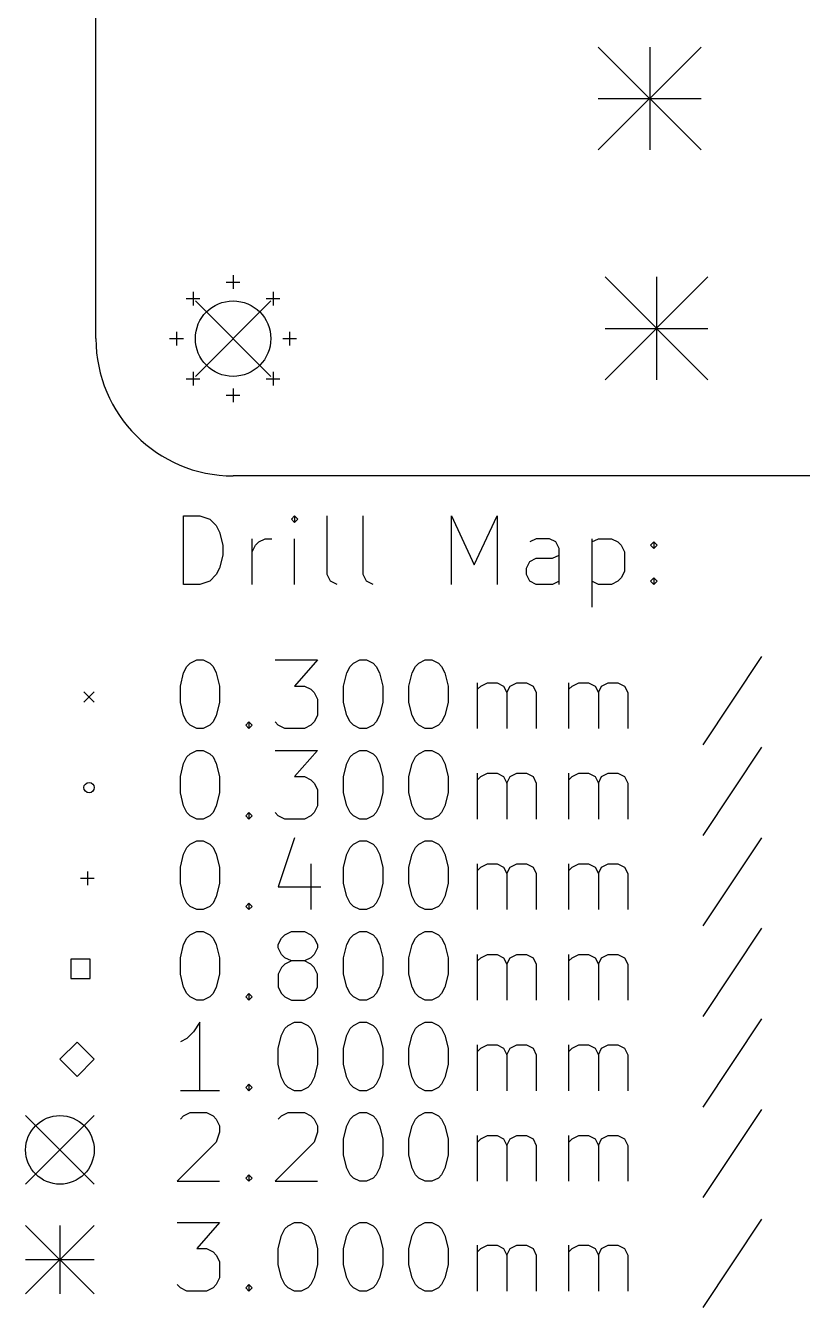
# Model space of a CAD drawing. Extents: x 33.4 to 125.5, y -108.3 to -33.7.
# Drawn here: x 33.4 to 56.05, y -107.98 to -70.61 of the extents above; entities that cross this region are included whole.
import ezdxf

# ---------------------------------------------------------------- set-up
doc = ezdxf.new("R2010")
doc.units = 0
doc.layers.add('BLACK', color=7, linetype='CONTINUOUS')

msp = doc.modelspace()

# ---------------------------------------------------------------- linework, layer by layer
at = {"layer": 'BLACK', "linetype": 'CONTINUOUS'}
for p, q in [((35.45, -79.7353), (35.45, -37.7353)), ((50.1, -71.2353), (53.1, -74.2353)), ((53.1, -71.2353), (50.1, -74.2353)), ((51.6, -71.2353), (51.6, -74.2353)), ((50.1, -72.7353), (53.1, -72.7353)), ((39.25, -78.0853), (39.65, -78.0853)), ((39.45, -77.8853), (39.45, -78.2853)), ((50.3, -77.9353), (53.3, -80.9353)), ((53.3, -77.9353), (50.3, -80.9353)), ((51.8, -77.9353), (51.8, -80.9353)), ((38.2833, -78.3686), (38.2833, -78.7686)), ((40.6167, -78.3686), (40.6167, -78.7686)), ((38.0833, -78.5686), (38.4833, -78.5686)), ((38.35, -78.6353), (40.55, -80.8353)), ((40.55, -78.6353), (38.35, -80.8353)), ((40.4167, -78.5686), (40.8167, -78.5686)), ((37.8, -79.5353), (37.8, -79.9353)), ((41.1, -79.5353), (41.1, -79.9353)), ((50.3, -79.4353), (53.3, -79.4353)), ((37.6, -79.7353), (38, -79.7353)), ((40.9, -79.7353), (41.3, -79.7353)), ((38.2833, -80.7021), (38.2833, -81.1021)), ((40.6167, -80.7021), (40.6167, -81.1021)), ((38.0833, -80.9021), (38.4833, -80.9021)), ((40.4167, -80.9021), (40.8167, -80.9021)), ((39.25, -81.3853), (39.65, -81.3853)), ((39.45, -81.1853), (39.45, -81.5853)), ((121.45, -83.7353), (39.45, -83.7353)), ((38.0078, -86.9002), (38.0078, -84.9002)), ((38.0078, -84.9002), (38.484, -84.9002)), ((38.484, -84.9002), (38.7697, -84.9954)), ((38.7697, -84.9954), (38.9601, -85.1859)), ((38.9601, -85.1859), (39.0554, -85.3764)), ((41.2459, -84.9002), (41.1506, -84.9954)), ((41.1506, -84.9954), (41.2459, -85.0906)), ((41.3411, -84.9954), (41.2459, -84.9002)), ((41.2459, -84.9002), (41.2459, -85.0906)), ((41.2459, -85.0906), (41.3411, -84.9954)), ((42.1982, -86.6145), (42.1982, -84.9002)), ((43.2459, -86.6145), (43.2459, -84.9002)), ((45.8173, -86.9002), (45.8173, -84.9002)), ((45.8173, -84.9002), (46.484, -86.3287)), ((46.484, -86.3287), (47.1506, -84.9002)), ((47.1506, -84.9002), (47.1506, -86.9002)), ((39.0554, -85.3764), (39.1506, -85.7573)), ((40.0078, -86.9002), (40.0078, -85.5668)), ((40.1982, -85.6621), (40.3887, -85.5668)), ((40.3887, -85.5668), (40.5792, -85.5668)), ((41.2459, -86.9002), (41.2459, -85.5668)), ((48.2935, -85.5668), (48.103, -85.6621)), ((48.6744, -85.5668), (48.2935, -85.5668)), ((48.8649, -85.6621), (48.6744, -85.5668)), ((49.9125, -85.5668), (49.9125, -87.5668)), ((49.9125, -85.6621), (50.103, -85.5668)), ((50.103, -85.5668), (50.484, -85.5668)), ((50.484, -85.5668), (50.6744, -85.6621)), ((39.1506, -85.7573), (39.1506, -86.043)), ((40.0078, -85.9478), (40.103, -85.7573)), ((40.103, -85.7573), (40.1982, -85.6621)), ((48.9601, -85.8525), (48.8649, -85.6621)), ((48.9601, -86.9002), (48.9601, -85.8525)), ((50.6744, -85.6621), (50.7697, -85.7573)), ((50.7697, -85.7573), (50.8649, -85.9478)), ((51.6268, -85.7573), (51.7221, -85.6621)), ((51.7221, -85.8525), (51.6268, -85.7573)), ((51.7221, -85.6621), (51.8173, -85.7573)), ((51.7221, -85.6621), (51.7221, -85.8525)), ((51.8173, -85.7573), (51.7221, -85.8525)), ((39.1506, -86.043), (39.0554, -86.424)), ((48.0078, -86.424), (48.103, -86.2335)), ((48.103, -86.2335), (48.2935, -86.1383)), ((48.2935, -86.1383), (48.7697, -86.1383)), ((48.7697, -86.1383), (48.9601, -86.043)), ((50.8649, -85.9478), (50.8649, -86.5192)), ((38.9601, -86.6145), (38.7697, -86.8049)), ((39.0554, -86.424), (38.9601, -86.6145)), ((42.2935, -86.8049), (42.1982, -86.6145)), ((43.3411, -86.8049), (43.2459, -86.6145)), ((48.0078, -86.6145), (48.0078, -86.424)), ((48.103, -86.8049), (48.0078, -86.6145)), ((50.8649, -86.5192), (50.7697, -86.7097)), ((38.484, -86.9002), (38.0078, -86.9002)), ((38.7697, -86.8049), (38.484, -86.9002)), ((42.484, -86.9002), (42.2935, -86.8049)), ((43.5316, -86.9002), (43.3411, -86.8049)), ((48.2935, -86.9002), (48.103, -86.8049)), ((48.7697, -86.9002), (48.2935, -86.9002)), ((48.9601, -86.8049), (48.7697, -86.9002)), ((50.103, -86.9002), (49.9125, -86.8049)), ((50.484, -86.9002), (50.103, -86.9002)), ((50.6744, -86.8049), (50.484, -86.9002)), ((50.7697, -86.7097), (50.6744, -86.8049)), ((51.6268, -86.8049), (51.7221, -86.7097)), ((51.7221, -86.9002), (51.6268, -86.8049)), ((51.7221, -86.7097), (51.8173, -86.8049)), ((51.7221, -86.7097), (51.7221, -86.9002)), ((51.8173, -86.8049), (51.7221, -86.9002)), ((38.0078, -89.4811), (38.103, -89.2906)), ((38.103, -89.2906), (38.1982, -89.1954)), ((38.1982, -89.1954), (38.3887, -89.1002)), ((38.3887, -89.1002), (38.5792, -89.1002)), ((38.5792, -89.1002), (38.7697, -89.1954)), ((38.7697, -89.1954), (38.8649, -89.2906)), ((38.8649, -89.2906), (38.9601, -89.4811)), ((40.6744, -89.1002), (41.9125, -89.1002)), ((41.9125, -89.1002), (41.2459, -89.8621)), ((42.7697, -89.4811), (42.8649, -89.2906)), ((42.8649, -89.2906), (42.9601, -89.1954)), ((42.9601, -89.1954), (43.1506, -89.1002)), ((43.1506, -89.1002), (43.3411, -89.1002)), ((43.3411, -89.1002), (43.5316, -89.1954)), ((43.5316, -89.1954), (43.6268, -89.2906)), ((43.6268, -89.2906), (43.7221, -89.4811)), ((44.6744, -89.4811), (44.7697, -89.2906)), ((44.7697, -89.2906), (44.8649, -89.1954)), ((44.8649, -89.1954), (45.0554, -89.1002)), ((45.0554, -89.1002), (45.2459, -89.1002)), ((45.2459, -89.1002), (45.4363, -89.1954)), ((45.4363, -89.1954), (45.5316, -89.2906)), ((45.5316, -89.2906), (45.6268, -89.4811)), ((54.8649, -89.0049), (53.1506, -91.5764)), ((37.9125, -89.8621), (38.0078, -89.4811)), ((38.9601, -89.4811), (39.0554, -89.8621)), ((42.6744, -89.8621), (42.7697, -89.4811)), ((43.7221, -89.4811), (43.8173, -89.8621)), ((44.5792, -89.8621), (44.6744, -89.4811)), ((45.6268, -89.4811), (45.7221, -89.8621)), ((35.1, -90.0353), (35.4, -90.3353)), ((35.4, -90.0353), (35.1, -90.3353)), ((37.9125, -90.3383), (37.9125, -89.8621)), ((39.0554, -89.8621), (39.0554, -90.3383)), ((41.2459, -89.8621), (41.5316, -89.8621)), ((41.5316, -89.8621), (41.7221, -89.9573)), ((41.7221, -89.9573), (41.8173, -90.0525)), ((42.6744, -90.3383), (42.6744, -89.8621)), ((43.8173, -89.8621), (43.8173, -90.3383)), ((44.5792, -90.3383), (44.5792, -89.8621)), ((45.7221, -89.8621), (45.7221, -90.3383)), ((46.5792, -91.1002), (46.5792, -89.7668)), ((46.5792, -89.9573), (46.6744, -89.8621)), ((46.6744, -89.8621), (46.8649, -89.7668)), ((46.8649, -89.7668), (47.1506, -89.7668)), ((47.1506, -89.7668), (47.3411, -89.8621)), ((47.3411, -89.8621), (47.4363, -90.0525)), ((47.4363, -90.0525), (47.5316, -89.8621)), ((47.5316, -89.8621), (47.7221, -89.7668)), ((47.7221, -89.7668), (48.0078, -89.7668)), ((48.0078, -89.7668), (48.1982, -89.8621)), ((48.1982, -89.8621), (48.2935, -90.0525)), ((49.2459, -91.1002), (49.2459, -89.7668)), ((49.2459, -89.9573), (49.3411, -89.8621)), ((49.3411, -89.8621), (49.5316, -89.7668)), ((49.5316, -89.7668), (49.8173, -89.7668)), ((49.8173, -89.7668), (50.0078, -89.8621)), ((50.0078, -89.8621), (50.103, -90.0525)), ((50.103, -90.0525), (50.1982, -89.8621)), ((50.1982, -89.8621), (50.3887, -89.7668)), ((50.3887, -89.7668), (50.6744, -89.7668)), ((50.6744, -89.7668), (50.8649, -89.8621)), ((50.8649, -89.8621), (50.9601, -90.0525)), ((38.0078, -90.7192), (37.9125, -90.3383)), ((39.0554, -90.3383), (38.9601, -90.7192)), ((41.8173, -90.0525), (41.9125, -90.243)), ((41.9125, -90.243), (41.9125, -90.7192)), ((42.7697, -90.7192), (42.6744, -90.3383)), ((43.8173, -90.3383), (43.7221, -90.7192)), ((44.6744, -90.7192), (44.5792, -90.3383)), ((45.7221, -90.3383), (45.6268, -90.7192)), ((47.4363, -90.0525), (47.4363, -91.1002)), ((48.2935, -90.0525), (48.2935, -91.1002)), ((50.103, -90.0525), (50.103, -91.1002)), ((50.9601, -90.0525), (50.9601, -91.1002)), ((38.103, -90.9097), (38.0078, -90.7192)), ((38.9601, -90.7192), (38.8649, -90.9097)), ((41.9125, -90.7192), (41.8173, -90.9097)), ((42.8649, -90.9097), (42.7697, -90.7192)), ((43.7221, -90.7192), (43.6268, -90.9097)), ((44.7697, -90.9097), (44.6744, -90.7192)), ((45.6268, -90.7192), (45.5316, -90.9097)), ((38.1982, -91.0049), (38.103, -90.9097)), ((38.3887, -91.1002), (38.1982, -91.0049)), ((38.5792, -91.1002), (38.3887, -91.1002)), ((38.7697, -91.0049), (38.5792, -91.1002)), ((38.8649, -90.9097), (38.7697, -91.0049)), ((39.8173, -91.0049), (39.9125, -90.9097)), ((39.9125, -91.1002), (39.8173, -91.0049)), ((39.9125, -90.9097), (40.0078, -91.0049)), ((39.9125, -90.9097), (39.9125, -91.1002)), ((40.0078, -91.0049), (39.9125, -91.1002)), ((40.7697, -91.0049), (40.6744, -90.9097)), ((40.9601, -91.1002), (40.7697, -91.0049)), ((41.5316, -91.1002), (40.9601, -91.1002)), ((41.7221, -91.0049), (41.5316, -91.1002)), ((41.8173, -90.9097), (41.7221, -91.0049)), ((42.9601, -91.0049), (42.8649, -90.9097)), ((43.1506, -91.1002), (42.9601, -91.0049)), ((43.3411, -91.1002), (43.1506, -91.1002)), ((43.5316, -91.0049), (43.3411, -91.1002)), ((43.6268, -90.9097), (43.5316, -91.0049)), ((44.8649, -91.0049), (44.7697, -90.9097)), ((45.0554, -91.1002), (44.8649, -91.0049)), ((45.2459, -91.1002), (45.0554, -91.1002)), ((45.4363, -91.0049), (45.2459, -91.1002)), ((45.5316, -90.9097), (45.4363, -91.0049)), ((38.103, -91.9306), (38.1982, -91.8354)), ((38.1982, -91.8354), (38.3887, -91.7402)), ((38.3887, -91.7402), (38.5792, -91.7402)), ((38.5792, -91.7402), (38.7697, -91.8354)), ((38.7697, -91.8354), (38.8649, -91.9306)), ((40.6744, -91.7402), (41.9125, -91.7402)), ((41.9125, -91.7402), (41.2459, -92.5021)), ((42.8649, -91.9306), (42.9601, -91.8354)), ((42.9601, -91.8354), (43.1506, -91.7402)), ((43.1506, -91.7402), (43.3411, -91.7402)), ((43.3411, -91.7402), (43.5316, -91.8354)), ((43.5316, -91.8354), (43.6268, -91.9306)), ((44.7697, -91.9306), (44.8649, -91.8354)), ((44.8649, -91.8354), (45.0554, -91.7402)), ((45.0554, -91.7402), (45.2459, -91.7402)), ((45.2459, -91.7402), (45.4363, -91.8354)), ((45.4363, -91.8354), (45.5316, -91.9306)), ((54.8649, -91.6449), (53.1506, -94.2164)), ((37.9125, -92.5021), (38.0078, -92.1211)), ((38.0078, -92.1211), (38.103, -91.9306)), ((38.8649, -91.9306), (38.9601, -92.1211)), ((38.9601, -92.1211), (39.0554, -92.5021)), ((42.6744, -92.5021), (42.7697, -92.1211)), ((42.7697, -92.1211), (42.8649, -91.9306)), ((43.6268, -91.9306), (43.7221, -92.1211)), ((43.7221, -92.1211), (43.8173, -92.5021)), ((44.5792, -92.5021), (44.6744, -92.1211)), ((44.6744, -92.1211), (44.7697, -91.9306)), ((45.5316, -91.9306), (45.6268, -92.1211)), ((45.6268, -92.1211), (45.7221, -92.5021)), ((37.9125, -92.9783), (37.9125, -92.5021)), ((39.0554, -92.5021), (39.0554, -92.9783)), ((41.2459, -92.5021), (41.5316, -92.5021)), ((41.5316, -92.5021), (41.7221, -92.5973)), ((41.7221, -92.5973), (41.8173, -92.6925)), ((42.6744, -92.9783), (42.6744, -92.5021)), ((43.8173, -92.5021), (43.8173, -92.9783)), ((44.5792, -92.9783), (44.5792, -92.5021)), ((45.7221, -92.5021), (45.7221, -92.9783)), ((46.5792, -93.7402), (46.5792, -92.4068)), ((46.5792, -92.5973), (46.6744, -92.5021)), ((46.6744, -92.5021), (46.8649, -92.4068)), ((46.8649, -92.4068), (47.1506, -92.4068)), ((47.1506, -92.4068), (47.3411, -92.5021)), ((47.3411, -92.5021), (47.4363, -92.6925)), ((47.4363, -92.6925), (47.5316, -92.5021)), ((47.5316, -92.5021), (47.7221, -92.4068)), ((47.7221, -92.4068), (48.0078, -92.4068)), ((48.0078, -92.4068), (48.1982, -92.5021)), ((48.1982, -92.5021), (48.2935, -92.6925)), ((49.2459, -93.7402), (49.2459, -92.4068)), ((49.2459, -92.5973), (49.3411, -92.5021)), ((49.3411, -92.5021), (49.5316, -92.4068)), ((49.5316, -92.4068), (49.8173, -92.4068)), ((49.8173, -92.4068), (50.0078, -92.5021)), ((50.0078, -92.5021), (50.103, -92.6925)), ((50.103, -92.6925), (50.1982, -92.5021)), ((50.1982, -92.5021), (50.3887, -92.4068)), ((50.3887, -92.4068), (50.6744, -92.4068)), ((50.6744, -92.4068), (50.8649, -92.5021)), ((50.8649, -92.5021), (50.9601, -92.6925)), ((38.0078, -93.3592), (37.9125, -92.9783)), ((39.0554, -92.9783), (38.9601, -93.3592)), ((41.8173, -92.6925), (41.9125, -92.883)), ((41.9125, -92.883), (41.9125, -93.3592)), ((42.7697, -93.3592), (42.6744, -92.9783)), ((43.8173, -92.9783), (43.7221, -93.3592)), ((44.6744, -93.3592), (44.5792, -92.9783)), ((45.7221, -92.9783), (45.6268, -93.3592)), ((47.4363, -92.6925), (47.4363, -93.7402)), ((48.2935, -92.6925), (48.2935, -93.7402)), ((50.103, -92.6925), (50.103, -93.7402)), ((50.9601, -92.6925), (50.9601, -93.7402)), ((38.103, -93.5497), (38.0078, -93.3592)), ((38.9601, -93.3592), (38.8649, -93.5497)), ((41.9125, -93.3592), (41.8173, -93.5497)), ((42.8649, -93.5497), (42.7697, -93.3592)), ((43.7221, -93.3592), (43.6268, -93.5497)), ((44.7697, -93.5497), (44.6744, -93.3592)), ((45.6268, -93.3592), (45.5316, -93.5497)), ((38.1982, -93.6449), (38.103, -93.5497)), ((38.3887, -93.7402), (38.1982, -93.6449)), ((38.5792, -93.7402), (38.3887, -93.7402)), ((38.7697, -93.6449), (38.5792, -93.7402)), ((38.8649, -93.5497), (38.7697, -93.6449)), ((39.8173, -93.6449), (39.9125, -93.5497)), ((39.9125, -93.7402), (39.8173, -93.6449)), ((39.9125, -93.5497), (40.0078, -93.6449)), ((39.9125, -93.5497), (39.9125, -93.7402)), ((40.0078, -93.6449), (39.9125, -93.7402)), ((40.7697, -93.6449), (40.6744, -93.5497)), ((40.9601, -93.7402), (40.7697, -93.6449)), ((41.5316, -93.7402), (40.9601, -93.7402)), ((41.7221, -93.6449), (41.5316, -93.7402)), ((41.8173, -93.5497), (41.7221, -93.6449)), ((42.9601, -93.6449), (42.8649, -93.5497)), ((43.1506, -93.7402), (42.9601, -93.6449)), ((43.3411, -93.7402), (43.1506, -93.7402)), ((43.5316, -93.6449), (43.3411, -93.7402)), ((43.6268, -93.5497), (43.5316, -93.6449)), ((44.8649, -93.6449), (44.7697, -93.5497)), ((45.0554, -93.7402), (44.8649, -93.6449)), ((45.2459, -93.7402), (45.0554, -93.7402)), ((45.4363, -93.6449), (45.2459, -93.7402)), ((45.5316, -93.5497), (45.4363, -93.6449)), ((38.103, -94.5706), (38.1982, -94.4754)), ((38.1982, -94.4754), (38.3887, -94.3802)), ((38.3887, -94.3802), (38.5792, -94.3802)), ((38.5792, -94.3802), (38.7697, -94.4754)), ((38.7697, -94.4754), (38.8649, -94.5706)), ((41.2459, -94.2849), (40.7697, -95.7135)), ((42.8649, -94.5706), (42.9601, -94.4754)), ((42.9601, -94.4754), (43.1506, -94.3802)), ((43.1506, -94.3802), (43.3411, -94.3802)), ((43.3411, -94.3802), (43.5316, -94.4754)), ((43.5316, -94.4754), (43.6268, -94.5706)), ((44.7697, -94.5706), (44.8649, -94.4754)), ((44.8649, -94.4754), (45.0554, -94.3802)), ((45.0554, -94.3802), (45.2459, -94.3802)), ((45.2459, -94.3802), (45.4363, -94.4754)), ((45.4363, -94.4754), (45.5316, -94.5706)), ((54.8649, -94.2849), (53.1506, -96.8564)), ((37.9125, -95.1421), (38.0078, -94.7611)), ((38.0078, -94.7611), (38.103, -94.5706)), ((38.8649, -94.5706), (38.9601, -94.7611)), ((38.9601, -94.7611), (39.0554, -95.1421)), ((42.6744, -95.1421), (42.7697, -94.7611)), ((42.7697, -94.7611), (42.8649, -94.5706)), ((43.6268, -94.5706), (43.7221, -94.7611)), ((43.7221, -94.7611), (43.8173, -95.1421)), ((44.5792, -95.1421), (44.6744, -94.7611)), ((44.6744, -94.7611), (44.7697, -94.5706)), ((45.5316, -94.5706), (45.6268, -94.7611)), ((45.6268, -94.7611), (45.7221, -95.1421)), ((35.2, -95.2653), (35.2, -95.6653)), ((37.9125, -95.6183), (37.9125, -95.1421)), ((39.0554, -95.1421), (39.0554, -95.6183)), ((41.7221, -95.0468), (41.7221, -96.3802)), ((42.6744, -95.6183), (42.6744, -95.1421)), ((43.8173, -95.1421), (43.8173, -95.6183)), ((44.5792, -95.6183), (44.5792, -95.1421)), ((45.7221, -95.1421), (45.7221, -95.6183)), ((46.5792, -96.3802), (46.5792, -95.0468)), ((46.5792, -95.2373), (46.6744, -95.1421)), ((46.6744, -95.1421), (46.8649, -95.0468)), ((46.8649, -95.0468), (47.1506, -95.0468)), ((47.1506, -95.0468), (47.3411, -95.1421)), ((47.3411, -95.1421), (47.4363, -95.3325)), ((47.4363, -95.3325), (47.5316, -95.1421)), ((47.5316, -95.1421), (47.7221, -95.0468)), ((47.7221, -95.0468), (48.0078, -95.0468)), ((48.0078, -95.0468), (48.1982, -95.1421)), ((48.1982, -95.1421), (48.2935, -95.3325)), ((49.2459, -96.3802), (49.2459, -95.0468)), ((49.2459, -95.2373), (49.3411, -95.1421)), ((49.3411, -95.1421), (49.5316, -95.0468)), ((49.5316, -95.0468), (49.8173, -95.0468)), ((49.8173, -95.0468), (50.0078, -95.1421)), ((50.0078, -95.1421), (50.103, -95.3325)), ((50.103, -95.3325), (50.1982, -95.1421)), ((50.1982, -95.1421), (50.3887, -95.0468)), ((50.3887, -95.0468), (50.6744, -95.0468)), ((50.6744, -95.0468), (50.8649, -95.1421)), ((50.8649, -95.1421), (50.9601, -95.3325)), ((35, -95.4653), (35.4, -95.4653)), ((38.0078, -95.9992), (37.9125, -95.6183)), ((39.0554, -95.6183), (38.9601, -95.9992)), ((42.7697, -95.9992), (42.6744, -95.6183)), ((43.8173, -95.6183), (43.7221, -95.9992)), ((44.6744, -95.9992), (44.5792, -95.6183)), ((45.7221, -95.6183), (45.6268, -95.9992)), ((47.4363, -95.3325), (47.4363, -96.3802)), ((48.2935, -95.3325), (48.2935, -96.3802)), ((50.103, -95.3325), (50.103, -96.3802)), ((50.9601, -95.3325), (50.9601, -96.3802)), ((38.103, -96.1897), (38.0078, -95.9992)), ((38.9601, -95.9992), (38.8649, -96.1897)), ((40.7697, -95.7135), (42.0078, -95.7135)), ((42.8649, -96.1897), (42.7697, -95.9992)), ((43.7221, -95.9992), (43.6268, -96.1897)), ((44.7697, -96.1897), (44.6744, -95.9992)), ((45.6268, -95.9992), (45.5316, -96.1897)), ((38.1982, -96.2849), (38.103, -96.1897)), ((38.3887, -96.3802), (38.1982, -96.2849)), ((38.5792, -96.3802), (38.3887, -96.3802)), ((38.7697, -96.2849), (38.5792, -96.3802)), ((38.8649, -96.1897), (38.7697, -96.2849)), ((39.8173, -96.2849), (39.9125, -96.1897)), ((39.9125, -96.3802), (39.8173, -96.2849)), ((39.9125, -96.1897), (40.0078, -96.2849)), ((39.9125, -96.1897), (39.9125, -96.3802)), ((40.0078, -96.2849), (39.9125, -96.3802)), ((42.9601, -96.2849), (42.8649, -96.1897)), ((43.1506, -96.3802), (42.9601, -96.2849)), ((43.3411, -96.3802), (43.1506, -96.3802)), ((43.5316, -96.2849), (43.3411, -96.3802)), ((43.6268, -96.1897), (43.5316, -96.2849)), ((44.8649, -96.2849), (44.7697, -96.1897)), ((45.0554, -96.3802), (44.8649, -96.2849)), ((45.2459, -96.3802), (45.0554, -96.3802)), ((45.4363, -96.2849), (45.2459, -96.3802)), ((45.5316, -96.1897), (45.4363, -96.2849)), ((38.103, -97.2106), (38.1982, -97.1154)), ((38.1982, -97.1154), (38.3887, -97.0202)), ((38.3887, -97.0202), (38.5792, -97.0202)), ((38.5792, -97.0202), (38.7697, -97.1154)), ((38.7697, -97.1154), (38.8649, -97.2106)), ((40.8649, -97.2106), (40.9601, -97.1154)), ((40.9601, -97.1154), (41.1506, -97.0202)), ((41.1506, -97.0202), (41.5316, -97.0202)), ((41.5316, -97.0202), (41.7221, -97.1154)), ((41.7221, -97.1154), (41.8173, -97.2106)), ((42.8649, -97.2106), (42.9601, -97.1154)), ((42.9601, -97.1154), (43.1506, -97.0202)), ((43.1506, -97.0202), (43.3411, -97.0202)), ((43.3411, -97.0202), (43.5316, -97.1154)), ((43.5316, -97.1154), (43.6268, -97.2106)), ((44.7697, -97.2106), (44.8649, -97.1154)), ((44.8649, -97.1154), (45.0554, -97.0202)), ((45.0554, -97.0202), (45.2459, -97.0202)), ((45.2459, -97.0202), (45.4363, -97.1154)), ((45.4363, -97.1154), (45.5316, -97.2106)), ((54.8649, -96.9249), (53.1506, -99.4964)), ((37.9125, -97.7821), (38.0078, -97.4011)), ((38.0078, -97.4011), (38.103, -97.2106)), ((38.8649, -97.2106), (38.9601, -97.4011)), ((38.9601, -97.4011), (39.0554, -97.7821)), ((40.7697, -97.4011), (40.8649, -97.2106)), ((40.7697, -97.4964), (40.7697, -97.4011)), ((40.8649, -97.6868), (40.7697, -97.4964)), ((41.8173, -97.2106), (41.9125, -97.4011)), ((41.9125, -97.4964), (41.8173, -97.6868)), ((41.9125, -97.4011), (41.9125, -97.4964)), ((42.6744, -97.7821), (42.7697, -97.4011)), ((42.7697, -97.4011), (42.8649, -97.2106)), ((43.6268, -97.2106), (43.7221, -97.4011)), ((43.7221, -97.4011), (43.8173, -97.7821)), ((44.5792, -97.7821), (44.6744, -97.4011)), ((44.6744, -97.4011), (44.7697, -97.2106)), ((45.5316, -97.2106), (45.6268, -97.4011)), ((45.6268, -97.4011), (45.7221, -97.7821)), ((35.2828, -97.8225), (34.7172, -97.8225)), ((34.7172, -97.8225), (34.7172, -98.3882)), ((35.2828, -98.3882), (35.2828, -97.8225)), ((37.9125, -98.2583), (37.9125, -97.7821)), ((39.0554, -97.7821), (39.0554, -98.2583)), ((40.9601, -97.7821), (40.8649, -97.6868)), ((41.1506, -97.8773), (40.9601, -97.7821)), ((41.1506, -97.8773), (40.9601, -97.9725)), ((41.5316, -97.8773), (41.1506, -97.8773)), ((41.7221, -97.7821), (41.5316, -97.8773)), ((41.7221, -97.9725), (41.5316, -97.8773)), ((41.8173, -97.6868), (41.7221, -97.7821)), ((42.6744, -98.2583), (42.6744, -97.7821)), ((43.8173, -97.7821), (43.8173, -98.2583)), ((44.5792, -98.2583), (44.5792, -97.7821)), ((45.7221, -97.7821), (45.7221, -98.2583)), ((46.5792, -99.0202), (46.5792, -97.6868)), ((46.5792, -97.8773), (46.6744, -97.7821)), ((46.6744, -97.7821), (46.8649, -97.6868)), ((46.8649, -97.6868), (47.1506, -97.6868)), ((47.1506, -97.6868), (47.3411, -97.7821)), ((47.3411, -97.7821), (47.4363, -97.9725)), ((47.4363, -97.9725), (47.5316, -97.7821)), ((47.5316, -97.7821), (47.7221, -97.6868)), ((47.7221, -97.6868), (48.0078, -97.6868)), ((48.0078, -97.6868), (48.1982, -97.7821)), ((48.1982, -97.7821), (48.2935, -97.9725)), ((49.2459, -99.0202), (49.2459, -97.6868)), ((49.2459, -97.8773), (49.3411, -97.7821)), ((49.3411, -97.7821), (49.5316, -97.6868)), ((49.5316, -97.6868), (49.8173, -97.6868)), ((49.8173, -97.6868), (50.0078, -97.7821)), ((50.0078, -97.7821), (50.103, -97.9725)), ((50.103, -97.9725), (50.1982, -97.7821)), ((50.1982, -97.7821), (50.3887, -97.6868)), ((50.3887, -97.6868), (50.6744, -97.6868)), ((50.6744, -97.6868), (50.8649, -97.7821)), ((50.8649, -97.7821), (50.9601, -97.9725)), ((38.0078, -98.6392), (37.9125, -98.2583)), ((39.0554, -98.2583), (38.9601, -98.6392)), ((40.8649, -98.0678), (40.7697, -98.2583)), ((40.7697, -98.2583), (40.7697, -98.6392)), ((40.9601, -97.9725), (40.8649, -98.0678)), ((41.8173, -98.0678), (41.7221, -97.9725)), ((41.9125, -98.2583), (41.8173, -98.0678)), ((41.9125, -98.6392), (41.9125, -98.2583)), ((42.7697, -98.6392), (42.6744, -98.2583)), ((43.8173, -98.2583), (43.7221, -98.6392)), ((44.6744, -98.6392), (44.5792, -98.2583)), ((45.7221, -98.2583), (45.6268, -98.6392)), ((47.4363, -97.9725), (47.4363, -99.0202)), ((48.2935, -97.9725), (48.2935, -99.0202)), ((50.103, -97.9725), (50.103, -99.0202)), ((50.9601, -97.9725), (50.9601, -99.0202)), ((34.7172, -98.3882), (35.2828, -98.3882)), ((38.103, -98.8297), (38.0078, -98.6392)), ((38.9601, -98.6392), (38.8649, -98.8297)), ((40.7697, -98.6392), (40.8649, -98.8297)), ((41.8173, -98.8297), (41.9125, -98.6392)), ((42.8649, -98.8297), (42.7697, -98.6392)), ((43.7221, -98.6392), (43.6268, -98.8297)), ((44.7697, -98.8297), (44.6744, -98.6392)), ((45.6268, -98.6392), (45.5316, -98.8297)), ((38.1982, -98.9249), (38.103, -98.8297)), ((38.3887, -99.0202), (38.1982, -98.9249)), ((38.7697, -98.9249), (38.5792, -99.0202)), ((38.8649, -98.8297), (38.7697, -98.9249)), ((39.8173, -98.9249), (39.9125, -98.8297)), ((39.9125, -99.0202), (39.8173, -98.9249)), ((39.9125, -98.8297), (40.0078, -98.9249)), ((39.9125, -98.8297), (39.9125, -99.0202)), ((40.0078, -98.9249), (39.9125, -99.0202)), ((40.8649, -98.8297), (40.9601, -98.9249)), ((40.9601, -98.9249), (41.1506, -99.0202)), ((41.5316, -99.0202), (41.7221, -98.9249)), ((41.7221, -98.9249), (41.8173, -98.8297)), ((42.9601, -98.9249), (42.8649, -98.8297)), ((43.1506, -99.0202), (42.9601, -98.9249)), ((43.5316, -98.9249), (43.3411, -99.0202)), ((43.6268, -98.8297), (43.5316, -98.9249)), ((44.8649, -98.9249), (44.7697, -98.8297)), ((45.0554, -99.0202), (44.8649, -98.9249)), ((45.4363, -98.9249), (45.2459, -99.0202)), ((45.5316, -98.8297), (45.4363, -98.9249)), ((38.5792, -99.0202), (38.3887, -99.0202)), ((41.1506, -99.0202), (41.5316, -99.0202)), ((43.3411, -99.0202), (43.1506, -99.0202)), ((45.2459, -99.0202), (45.0554, -99.0202)), ((38.484, -99.6602), (38.2935, -99.9459)), ((38.484, -101.66), (38.484, -99.6602)), ((40.9601, -99.8506), (41.0554, -99.7554)), ((41.0554, -99.7554), (41.2459, -99.6602)), ((41.2459, -99.6602), (41.4363, -99.6602)), ((41.4363, -99.6602), (41.6268, -99.7554)), ((41.6268, -99.7554), (41.7221, -99.8506)), ((42.8649, -99.8506), (42.9601, -99.7554)), ((42.9601, -99.7554), (43.1506, -99.6602)), ((43.1506, -99.6602), (43.3411, -99.6602)), ((43.3411, -99.6602), (43.5316, -99.7554)), ((43.5316, -99.7554), (43.6268, -99.8506)), ((44.7697, -99.8506), (44.8649, -99.7554)), ((44.8649, -99.7554), (45.0554, -99.6602)), ((45.0554, -99.6602), (45.2459, -99.6602)), ((45.2459, -99.6602), (45.4363, -99.7554)), ((45.4363, -99.7554), (45.5316, -99.8506)), ((54.8649, -99.5649), (53.1506, -102.136)), ((38.103, -100.136), (37.9125, -100.232)), ((38.2935, -99.9459), (38.103, -100.136)), ((40.7697, -100.422), (40.8649, -100.041)), ((40.8649, -100.041), (40.9601, -99.8506)), ((41.7221, -99.8506), (41.8173, -100.041)), ((41.8173, -100.041), (41.9125, -100.422)), ((42.6744, -100.422), (42.7697, -100.041)), ((42.7697, -100.041), (42.8649, -99.8506)), ((43.6268, -99.8506), (43.7221, -100.041)), ((43.7221, -100.041), (43.8173, -100.422)), ((44.5792, -100.422), (44.6744, -100.041)), ((44.6744, -100.041), (44.7697, -99.8506)), ((45.5316, -99.8506), (45.6268, -100.041)), ((45.6268, -100.041), (45.7221, -100.422)), ((34.9, -100.245), (34.4, -100.745)), ((35.4, -100.745), (34.9, -100.245)), ((40.7697, -100.898), (40.7697, -100.422)), ((41.9125, -100.422), (41.9125, -100.898)), ((42.6744, -100.898), (42.6744, -100.422)), ((43.8173, -100.422), (43.8173, -100.898)), ((44.5792, -100.898), (44.5792, -100.422)), ((45.7221, -100.422), (45.7221, -100.898)), ((46.5792, -101.66), (46.5792, -100.327)), ((46.5792, -100.517), (46.6744, -100.422)), ((46.6744, -100.422), (46.8649, -100.327)), ((46.8649, -100.327), (47.1506, -100.327)), ((47.1506, -100.327), (47.3411, -100.422)), ((47.3411, -100.422), (47.4363, -100.613)), ((47.4363, -100.613), (47.5316, -100.422)), ((47.5316, -100.422), (47.7221, -100.327)), ((47.7221, -100.327), (48.0078, -100.327)), ((48.0078, -100.327), (48.1982, -100.422)), ((48.1982, -100.422), (48.2935, -100.613)), ((49.2459, -101.66), (49.2459, -100.327)), ((49.2459, -100.517), (49.3411, -100.422)), ((49.3411, -100.422), (49.5316, -100.327)), ((49.5316, -100.327), (49.8173, -100.327)), ((49.8173, -100.327), (50.0078, -100.422)), ((50.0078, -100.422), (50.103, -100.613)), ((50.103, -100.613), (50.1982, -100.422)), ((50.1982, -100.422), (50.3887, -100.327)), ((50.3887, -100.327), (50.6744, -100.327)), ((50.6744, -100.327), (50.8649, -100.422)), ((50.8649, -100.422), (50.9601, -100.613)), ((34.4, -100.745), (34.9, -101.245)), ((34.9, -101.245), (35.4, -100.745)), ((47.4363, -100.613), (47.4363, -101.66)), ((48.2935, -100.613), (48.2935, -101.66)), ((50.103, -100.613), (50.103, -101.66)), ((50.9601, -100.613), (50.9601, -101.66)), ((40.8649, -101.279), (40.7697, -100.898)), ((41.9125, -100.898), (41.8173, -101.279)), ((42.7697, -101.279), (42.6744, -100.898)), ((43.8173, -100.898), (43.7221, -101.279)), ((44.6744, -101.279), (44.5792, -100.898)), ((45.7221, -100.898), (45.6268, -101.279)), ((39.8173, -101.565), (39.9125, -101.47)), ((39.9125, -101.66), (39.8173, -101.565)), ((39.9125, -101.47), (40.0078, -101.565)), ((39.9125, -101.47), (39.9125, -101.66)), ((40.0078, -101.565), (39.9125, -101.66)), ((40.9601, -101.47), (40.8649, -101.279)), ((41.0554, -101.565), (40.9601, -101.47)), ((41.2459, -101.66), (41.0554, -101.565)), ((41.6268, -101.565), (41.4363, -101.66)), ((41.7221, -101.47), (41.6268, -101.565)), ((41.8173, -101.279), (41.7221, -101.47)), ((42.8649, -101.47), (42.7697, -101.279)), ((42.9601, -101.565), (42.8649, -101.47)), ((43.1506, -101.66), (42.9601, -101.565)), ((43.5316, -101.565), (43.3411, -101.66)), ((43.6268, -101.47), (43.5316, -101.565)), ((43.7221, -101.279), (43.6268, -101.47)), ((44.7697, -101.47), (44.6744, -101.279)), ((44.8649, -101.565), (44.7697, -101.47)), ((45.0554, -101.66), (44.8649, -101.565)), ((45.4363, -101.565), (45.2459, -101.66)), ((45.5316, -101.47), (45.4363, -101.565)), ((45.6268, -101.279), (45.5316, -101.47)), ((39.0554, -101.66), (37.9125, -101.66)), ((41.4363, -101.66), (41.2459, -101.66)), ((43.3411, -101.66), (43.1506, -101.66)), ((45.2459, -101.66), (45.0554, -101.66)), ((38.0078, -102.395), (38.1982, -102.3)), ((38.1982, -102.3), (38.6744, -102.3)), ((38.6744, -102.3), (38.8649, -102.395)), ((40.8649, -102.395), (41.0554, -102.3)), ((41.0554, -102.3), (41.5316, -102.3)), ((41.5316, -102.3), (41.7221, -102.395)), ((42.9601, -102.395), (43.1506, -102.3)), ((43.1506, -102.3), (43.3411, -102.3)), ((43.3411, -102.3), (43.5316, -102.395)), ((44.8649, -102.395), (45.0554, -102.3)), ((45.0554, -102.3), (45.2459, -102.3)), ((45.2459, -102.3), (45.4363, -102.395)), ((54.8649, -102.205), (53.1506, -104.776)), ((33.4, -102.385), (35.4, -104.385)), ((35.4, -102.385), (33.4, -104.385)), ((37.9125, -102.491), (38.0078, -102.395)), ((38.8649, -102.395), (38.9601, -102.491)), ((38.9601, -102.491), (39.0554, -102.681)), ((39.0554, -102.681), (39.0554, -102.872)), ((40.7697, -102.491), (40.8649, -102.395)), ((41.7221, -102.395), (41.8173, -102.491)), ((41.8173, -102.491), (41.9125, -102.681)), ((41.9125, -102.681), (41.9125, -102.872)), ((42.6744, -103.062), (42.7697, -102.681)), ((42.7697, -102.681), (42.8649, -102.491)), ((42.8649, -102.491), (42.9601, -102.395)), ((43.5316, -102.395), (43.6268, -102.491)), ((43.6268, -102.491), (43.7221, -102.681)), ((43.7221, -102.681), (43.8173, -103.062)), ((44.5792, -103.062), (44.6744, -102.681)), ((44.6744, -102.681), (44.7697, -102.491)), ((44.7697, -102.491), (44.8649, -102.395)), ((45.4363, -102.395), (45.5316, -102.491)), ((45.5316, -102.491), (45.6268, -102.681)), ((45.6268, -102.681), (45.7221, -103.062)), ((39.0554, -102.872), (38.9601, -103.157)), ((41.9125, -102.872), (41.8173, -103.157)), ((42.6744, -103.538), (42.6744, -103.062)), ((43.8173, -103.062), (43.8173, -103.538)), ((44.5792, -103.538), (44.5792, -103.062)), ((45.7221, -103.062), (45.7221, -103.538)), ((46.5792, -104.3), (46.5792, -102.967)), ((46.5792, -103.157), (46.6744, -103.062)), ((46.6744, -103.062), (46.8649, -102.967)), ((46.8649, -102.967), (47.1506, -102.967)), ((47.1506, -102.967), (47.3411, -103.062)), ((47.3411, -103.062), (47.4363, -103.253)), ((47.4363, -103.253), (47.5316, -103.062)), ((47.5316, -103.062), (47.7221, -102.967)), ((47.7221, -102.967), (48.0078, -102.967)), ((48.0078, -102.967), (48.1982, -103.062)), ((48.1982, -103.062), (48.2935, -103.253)), ((49.2459, -104.3), (49.2459, -102.967)), ((49.2459, -103.157), (49.3411, -103.062)), ((49.3411, -103.062), (49.5316, -102.967)), ((49.5316, -102.967), (49.8173, -102.967)), ((49.8173, -102.967), (50.0078, -103.062)), ((50.0078, -103.062), (50.103, -103.253)), ((50.103, -103.253), (50.1982, -103.062)), ((50.1982, -103.062), (50.3887, -102.967)), ((50.3887, -102.967), (50.6744, -102.967)), ((50.6744, -102.967), (50.8649, -103.062)), ((50.8649, -103.062), (50.9601, -103.253)), ((38.9601, -103.157), (37.8173, -104.3)), ((41.8173, -103.157), (40.6744, -104.3)), ((47.4363, -103.253), (47.4363, -104.3)), ((48.2935, -103.253), (48.2935, -104.3)), ((50.103, -103.253), (50.103, -104.3)), ((50.9601, -103.253), (50.9601, -104.3)), ((42.7697, -103.919), (42.6744, -103.538)), ((43.8173, -103.538), (43.7221, -103.919)), ((44.6744, -103.919), (44.5792, -103.538)), ((45.7221, -103.538), (45.6268, -103.919)), ((39.8173, -104.205), (39.9125, -104.11)), ((39.9125, -104.3), (39.8173, -104.205)), ((39.9125, -104.11), (40.0078, -104.205)), ((39.9125, -104.11), (39.9125, -104.3)), ((40.0078, -104.205), (39.9125, -104.3)), ((42.8649, -104.11), (42.7697, -103.919)), ((42.9601, -104.205), (42.8649, -104.11)), ((43.1506, -104.3), (42.9601, -104.205)), ((43.5316, -104.205), (43.3411, -104.3)), ((43.6268, -104.11), (43.5316, -104.205)), ((43.7221, -103.919), (43.6268, -104.11)), ((44.7697, -104.11), (44.6744, -103.919)), ((44.8649, -104.205), (44.7697, -104.11)), ((45.0554, -104.3), (44.8649, -104.205)), ((45.4363, -104.205), (45.2459, -104.3)), ((45.5316, -104.11), (45.4363, -104.205)), ((45.6268, -103.919), (45.5316, -104.11)), ((37.8173, -104.3), (39.0554, -104.3)), ((40.6744, -104.3), (41.9125, -104.3)), ((43.3411, -104.3), (43.1506, -104.3)), ((45.2459, -104.3), (45.0554, -104.3)), ((33.4, -105.585), (35.4, -107.585)), ((35.4, -105.585), (33.4, -107.585)), ((34.4, -105.585), (34.4, -107.585)), ((37.8173, -105.5), (39.0554, -105.5)), ((39.0554, -105.5), (38.3887, -106.262)), ((40.8649, -105.881), (40.9601, -105.691)), ((40.9601, -105.691), (41.0554, -105.595)), ((41.0554, -105.595), (41.2459, -105.5)), ((41.2459, -105.5), (41.4363, -105.5)), ((41.4363, -105.5), (41.6268, -105.595)), ((41.6268, -105.595), (41.7221, -105.691)), ((41.7221, -105.691), (41.8173, -105.881)), ((42.7697, -105.881), (42.8649, -105.691)), ((42.8649, -105.691), (42.9601, -105.595)), ((42.9601, -105.595), (43.1506, -105.5)), ((43.1506, -105.5), (43.3411, -105.5)), ((43.3411, -105.5), (43.5316, -105.595)), ((43.5316, -105.595), (43.6268, -105.691)), ((43.6268, -105.691), (43.7221, -105.881)), ((44.6744, -105.881), (44.7697, -105.691)), ((44.7697, -105.691), (44.8649, -105.595)), ((44.8649, -105.595), (45.0554, -105.5)), ((45.0554, -105.5), (45.2459, -105.5)), ((45.2459, -105.5), (45.4363, -105.595)), ((45.4363, -105.595), (45.5316, -105.691)), ((45.5316, -105.691), (45.6268, -105.881)), ((54.8649, -105.405), (53.1506, -107.976)), ((40.7697, -106.262), (40.8649, -105.881)), ((41.8173, -105.881), (41.9125, -106.262)), ((42.6744, -106.262), (42.7697, -105.881)), ((43.7221, -105.881), (43.8173, -106.262)), ((44.5792, -106.262), (44.6744, -105.881)), ((45.6268, -105.881), (45.7221, -106.262)), ((38.3887, -106.262), (38.6744, -106.262)), ((38.6744, -106.262), (38.8649, -106.357)), ((38.8649, -106.357), (38.9601, -106.453)), ((38.9601, -106.453), (39.0554, -106.643)), ((40.7697, -106.738), (40.7697, -106.262)), ((41.9125, -106.262), (41.9125, -106.738)), ((42.6744, -106.738), (42.6744, -106.262)), ((43.8173, -106.262), (43.8173, -106.738)), ((44.5792, -106.738), (44.5792, -106.262)), ((45.7221, -106.262), (45.7221, -106.738)), ((46.5792, -107.5), (46.5792, -106.167)), ((46.5792, -106.357), (46.6744, -106.262)), ((46.6744, -106.262), (46.8649, -106.167)), ((46.8649, -106.167), (47.1506, -106.167)), ((47.1506, -106.167), (47.3411, -106.262)), ((47.3411, -106.262), (47.4363, -106.453)), ((47.4363, -106.453), (47.5316, -106.262)), ((47.4363, -106.453), (47.4363, -107.5)), ((47.5316, -106.262), (47.7221, -106.167)), ((47.7221, -106.167), (48.0078, -106.167)), ((48.0078, -106.167), (48.1982, -106.262)), ((48.1982, -106.262), (48.2935, -106.453)), ((48.2935, -106.453), (48.2935, -107.5)), ((49.2459, -107.5), (49.2459, -106.167)), ((49.2459, -106.357), (49.3411, -106.262)), ((49.3411, -106.262), (49.5316, -106.167)), ((49.5316, -106.167), (49.8173, -106.167)), ((49.8173, -106.167), (50.0078, -106.262)), ((50.0078, -106.262), (50.103, -106.453)), ((50.103, -106.453), (50.1982, -106.262)), ((50.103, -106.453), (50.103, -107.5)), ((50.1982, -106.262), (50.3887, -106.167)), ((50.3887, -106.167), (50.6744, -106.167)), ((50.6744, -106.167), (50.8649, -106.262)), ((50.8649, -106.262), (50.9601, -106.453)), ((50.9601, -106.453), (50.9601, -107.5)), ((33.4, -106.585), (35.4, -106.585)), ((39.0554, -106.643), (39.0554, -107.119)), ((40.8649, -107.119), (40.7697, -106.738)), ((41.9125, -106.738), (41.8173, -107.119)), ((42.7697, -107.119), (42.6744, -106.738)), ((43.8173, -106.738), (43.7221, -107.119)), ((44.6744, -107.119), (44.5792, -106.738)), ((45.7221, -106.738), (45.6268, -107.119)), ((39.0554, -107.119), (38.9601, -107.31)), ((40.9601, -107.31), (40.8649, -107.119)), ((41.8173, -107.119), (41.7221, -107.31)), ((42.8649, -107.31), (42.7697, -107.119)), ((43.7221, -107.119), (43.6268, -107.31)), ((44.7697, -107.31), (44.6744, -107.119)), ((45.6268, -107.119), (45.5316, -107.31)), ((37.9125, -107.405), (37.8173, -107.31)), ((38.103, -107.5), (37.9125, -107.405)), ((38.6744, -107.5), (38.103, -107.5)), ((38.8649, -107.405), (38.6744, -107.5)), ((38.9601, -107.31), (38.8649, -107.405)), ((39.8173, -107.405), (39.9125, -107.31)), ((39.9125, -107.5), (39.8173, -107.405)), ((39.9125, -107.31), (40.0078, -107.405)), ((39.9125, -107.31), (39.9125, -107.5)), ((40.0078, -107.405), (39.9125, -107.5)), ((41.0554, -107.405), (40.9601, -107.31)), ((41.2459, -107.5), (41.0554, -107.405)), ((41.4363, -107.5), (41.2459, -107.5)), ((41.6268, -107.405), (41.4363, -107.5)), ((41.7221, -107.31), (41.6268, -107.405)), ((42.9601, -107.405), (42.8649, -107.31)), ((43.1506, -107.5), (42.9601, -107.405)), ((43.3411, -107.5), (43.1506, -107.5)), ((43.5316, -107.405), (43.3411, -107.5)), ((43.6268, -107.31), (43.5316, -107.405)), ((44.8649, -107.405), (44.7697, -107.31)), ((45.0554, -107.5), (44.8649, -107.405)), ((45.2459, -107.5), (45.0554, -107.5)), ((45.4363, -107.405), (45.2459, -107.5)), ((45.5316, -107.31), (45.4363, -107.405))]:
    msp.add_line(p, q, dxfattribs=at)
at = {"layer": 'BLACK'}
for centre, radius in [((39.45, -79.7353), 1.1), ((35.25, -92.8253), 0.15), ((34.4, -103.385), 1)]:
    msp.add_circle(centre, radius, dxfattribs=at)
msp.add_arc((39.45, -79.7353), 4, -180, -90, dxfattribs=at)

doc.saveas('drawing.dxf')
